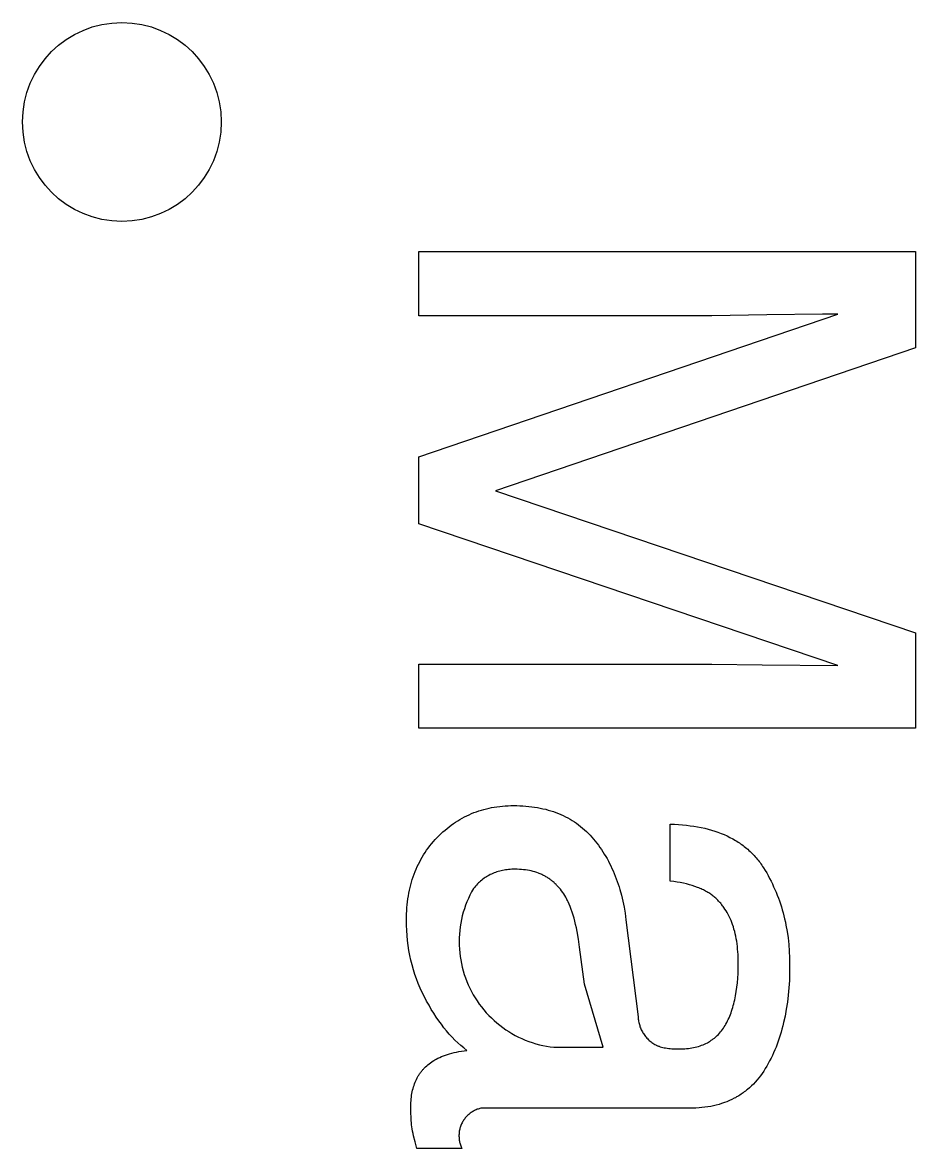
# Model space of a CAD drawing. Extents: x 0 to 323, y 0 to 407.
# Drawn here: x 9.16 to 18.15, y 37.68 to 49 of the extents above; entities that cross this region are included whole.
import ezdxf

# ---------------------------------------------------------------- set-up
doc = ezdxf.new("R2010")
doc.units = 0
doc.layers.add('AMICA', color=3, linetype='CONTINUOUS')
doc.layers.add('TEXT_LOGO', color=4, linetype='CONTINUOUS')

msp = doc.modelspace()

# ---------------------------------------------------------------- linework, layer by layer
at = {"layer": 'AMICA'}
msp.add_circle((10.165, 48), 1, dxfattribs=at)
at = {"layer": 'TEXT_LOGO'}
for p, q in [((13.152, 46.05), (13.152, 46.697)), ((13.152, 46.697), (18.152, 46.697)), ((18.152, 46.697), (18.152, 45.727)), ((13.152, 44.631), (17.369, 46.067)), ((16.103, 46.05), (13.152, 46.05)), ((16.656, 46.059), (16.103, 46.05)), ((17.216, 46.067), (16.656, 46.059)), ((17.369, 46.067), (17.216, 46.067)), ((18.152, 45.727), (13.924, 44.291)), ((13.152, 43.96), (13.152, 44.631)), ((13.924, 44.291), (18.152, 42.864)), ((17.369, 42.534), (13.152, 43.96)), ((18.152, 42.864), (18.152, 41.905)), ((13.152, 41.905), (13.152, 42.548)), ((13.152, 42.548), (16.103, 42.548)), ((16.103, 42.548), (16.61, 42.541)), ((16.61, 42.541), (17.369, 42.534)), ((18.152, 41.905), (13.152, 41.905)), ((13.86, 41.1), (13.886, 41.105)), ((13.886, 41.105), (13.913, 41.11)), ((13.913, 41.11), (13.94, 41.114)), ((13.94, 41.114), (13.967, 41.117)), ((13.967, 41.117), (13.995, 41.12)), ((13.995, 41.12), (14.023, 41.122)), ((14.023, 41.122), (14.051, 41.124)), ((14.051, 41.124), (14.079, 41.125)), ((14.079, 41.125), (14.108, 41.125)), ((14.108, 41.125), (14.14, 41.125)), ((14.14, 41.125), (14.171, 41.124)), ((14.171, 41.124), (14.201, 41.122)), ((14.201, 41.122), (14.231, 41.12)), ((14.231, 41.12), (14.261, 41.117)), ((14.261, 41.117), (14.29, 41.114)), ((14.29, 41.114), (14.319, 41.11)), ((14.319, 41.11), (14.347, 41.105)), ((14.347, 41.105), (14.375, 41.1)), ((13.567, 40.987), (13.59, 41)), ((13.59, 41), (13.613, 41.012)), ((13.613, 41.012), (13.636, 41.023)), ((13.636, 41.023), (13.66, 41.034)), ((13.66, 41.034), (13.684, 41.045)), ((13.684, 41.045), (13.708, 41.055)), ((13.708, 41.055), (13.733, 41.064)), ((13.733, 41.064), (13.758, 41.072)), ((13.758, 41.072), (13.783, 41.08)), ((13.783, 41.08), (13.808, 41.087)), ((13.808, 41.087), (13.834, 41.094)), ((13.834, 41.094), (13.86, 41.1)), ((14.375, 41.1), (14.403, 41.094)), ((14.403, 41.094), (14.43, 41.088)), ((14.43, 41.088), (14.456, 41.081)), ((14.456, 41.081), (14.482, 41.073)), ((14.482, 41.073), (14.508, 41.065)), ((14.508, 41.065), (14.533, 41.056)), ((14.533, 41.056), (14.558, 41.046)), ((14.558, 41.046), (14.583, 41.036)), ((14.583, 41.036), (14.606, 41.025)), ((14.606, 41.025), (14.63, 41.014)), ((14.63, 41.014), (14.653, 41.002)), ((14.653, 41.002), (14.675, 40.989)), ((14.675, 40.989), (14.698, 40.976)), ((13.396, 40.861), (13.417, 40.879)), ((13.417, 40.879), (13.437, 40.896)), ((13.437, 40.896), (13.458, 40.913)), ((13.458, 40.913), (13.479, 40.929)), ((13.479, 40.929), (13.501, 40.944)), ((13.501, 40.944), (13.523, 40.959)), ((13.523, 40.959), (13.545, 40.973)), ((13.545, 40.973), (13.567, 40.987)), ((14.698, 40.976), (14.719, 40.962)), ((14.719, 40.962), (14.741, 40.947)), ((14.741, 40.947), (14.761, 40.932)), ((14.761, 40.932), (14.782, 40.916)), ((14.782, 40.916), (14.802, 40.9)), ((14.802, 40.9), (14.821, 40.883)), ((14.821, 40.883), (14.84, 40.865)), ((15.684, 40.366), (15.684, 40.938)), ((15.684, 40.938), (15.726, 40.937)), ((15.726, 40.937), (15.767, 40.934)), ((15.767, 40.934), (15.807, 40.931)), ((15.807, 40.931), (15.846, 40.927)), ((15.846, 40.927), (15.885, 40.923)), ((15.885, 40.923), (15.922, 40.917)), ((15.922, 40.917), (15.959, 40.911)), ((15.959, 40.911), (15.995, 40.904)), ((15.995, 40.904), (16.031, 40.897)), ((16.031, 40.897), (16.065, 40.888)), ((16.065, 40.888), (16.099, 40.879)), ((16.099, 40.879), (16.132, 40.868)), ((13.282, 40.742), (13.3, 40.763)), ((13.3, 40.763), (13.318, 40.783)), ((13.318, 40.783), (13.337, 40.804)), ((13.337, 40.804), (13.357, 40.823)), ((13.357, 40.823), (13.376, 40.842)), ((13.376, 40.842), (13.396, 40.861)), ((14.84, 40.865), (14.859, 40.847)), ((14.859, 40.847), (14.877, 40.828)), ((14.877, 40.828), (14.894, 40.809)), ((14.894, 40.809), (14.912, 40.789)), ((14.912, 40.789), (14.928, 40.768)), ((14.928, 40.768), (14.945, 40.748)), ((16.132, 40.868), (16.164, 40.858)), ((16.164, 40.858), (16.195, 40.846)), ((16.195, 40.846), (16.226, 40.833)), ((16.226, 40.833), (16.255, 40.82)), ((16.255, 40.82), (16.284, 40.806)), ((16.284, 40.806), (16.312, 40.791)), ((16.312, 40.791), (16.34, 40.776)), ((16.34, 40.776), (16.353, 40.767)), ((16.353, 40.767), (16.366, 40.759)), ((13.202, 40.631), (13.217, 40.654)), ((13.217, 40.654), (13.232, 40.676)), ((13.232, 40.676), (13.248, 40.698)), ((13.248, 40.698), (13.265, 40.72)), ((13.265, 40.72), (13.282, 40.742)), ((14.945, 40.748), (14.961, 40.726)), ((14.961, 40.726), (14.976, 40.705)), ((14.976, 40.705), (14.991, 40.683)), ((14.991, 40.683), (15.006, 40.661)), ((15.006, 40.661), (15.02, 40.638)), ((16.366, 40.759), (16.379, 40.751)), ((16.379, 40.751), (16.392, 40.742)), ((16.392, 40.742), (16.404, 40.733)), ((16.404, 40.733), (16.417, 40.724)), ((16.417, 40.724), (16.429, 40.715)), ((16.429, 40.715), (16.441, 40.705)), ((16.441, 40.705), (16.453, 40.695)), ((16.453, 40.695), (16.464, 40.686)), ((16.464, 40.686), (16.476, 40.675)), ((16.476, 40.675), (16.487, 40.665)), ((16.487, 40.665), (16.498, 40.655)), ((16.498, 40.655), (16.508, 40.644)), ((13.138, 40.512), (13.149, 40.536)), ((13.149, 40.536), (13.162, 40.56)), ((13.162, 40.56), (13.175, 40.584)), ((13.175, 40.584), (13.188, 40.608)), ((13.188, 40.608), (13.202, 40.631)), ((15.02, 40.638), (15.034, 40.615)), ((15.034, 40.615), (15.048, 40.592)), ((15.048, 40.592), (15.061, 40.568)), ((15.061, 40.568), (15.073, 40.543)), ((15.073, 40.543), (15.086, 40.519)), ((16.508, 40.644), (16.519, 40.633)), ((16.519, 40.633), (16.529, 40.622)), ((16.529, 40.622), (16.539, 40.611)), ((16.539, 40.611), (16.549, 40.599)), ((16.549, 40.599), (16.559, 40.588)), ((16.559, 40.588), (16.569, 40.576)), ((16.569, 40.576), (16.578, 40.564)), ((16.578, 40.564), (16.587, 40.552)), ((16.587, 40.552), (16.596, 40.539)), ((16.596, 40.539), (16.605, 40.526)), ((13.097, 40.409), (13.106, 40.436)), ((13.106, 40.436), (13.116, 40.461)), ((13.116, 40.461), (13.127, 40.487)), ((13.127, 40.487), (13.138, 40.512)), ((13.859, 40.424), (13.846, 40.417)), ((13.871, 40.431), (13.859, 40.424)), ((13.884, 40.437), (13.871, 40.431)), ((13.897, 40.443), (13.884, 40.437)), ((13.911, 40.448), (13.897, 40.443)), ((13.925, 40.453), (13.911, 40.448)), ((13.938, 40.458), (13.925, 40.453)), ((13.952, 40.462), (13.938, 40.458)), ((13.967, 40.466), (13.952, 40.462)), ((13.981, 40.47), (13.967, 40.466)), ((13.996, 40.473), (13.981, 40.47)), ((14.011, 40.476), (13.996, 40.473)), ((14.026, 40.478), (14.011, 40.476)), ((14.041, 40.481), (14.026, 40.478)), ((14.057, 40.482), (14.041, 40.481)), ((14.073, 40.484), (14.057, 40.482)), ((14.089, 40.485), (14.073, 40.484)), ((14.105, 40.485), (14.089, 40.485)), ((14.122, 40.485), (14.105, 40.485)), ((14.143, 40.485), (14.122, 40.485)), ((14.165, 40.484), (14.143, 40.485)), ((14.186, 40.483), (14.165, 40.484)), ((14.206, 40.481), (14.186, 40.483)), ((14.227, 40.478), (14.206, 40.481)), ((14.246, 40.475), (14.227, 40.478)), ((14.266, 40.472), (14.246, 40.475)), ((14.285, 40.468), (14.266, 40.472)), ((14.304, 40.463), (14.285, 40.468)), ((14.322, 40.458), (14.304, 40.463)), ((14.34, 40.452), (14.322, 40.458)), ((14.358, 40.446), (14.34, 40.452)), ((14.366, 40.442), (14.358, 40.446)), ((14.375, 40.439), (14.366, 40.442)), ((14.384, 40.435), (14.375, 40.439)), ((14.392, 40.431), (14.384, 40.435)), ((14.4, 40.427), (14.392, 40.431)), ((14.408, 40.423), (14.4, 40.427)), ((14.417, 40.419), (14.408, 40.423)), ((15.086, 40.519), (15.097, 40.494)), ((15.097, 40.494), (15.109, 40.469)), ((15.109, 40.469), (15.12, 40.443)), ((15.12, 40.443), (15.13, 40.417)), ((16.605, 40.526), (16.613, 40.514)), ((16.613, 40.514), (16.622, 40.501)), ((16.622, 40.501), (16.638, 40.474)), ((16.638, 40.474), (16.654, 40.448)), ((16.654, 40.448), (16.669, 40.421)), ((13.066, 40.301), (13.072, 40.329)), ((13.072, 40.329), (13.08, 40.356)), ((13.08, 40.356), (13.088, 40.383)), ((13.088, 40.383), (13.097, 40.409)), ((13.723, 40.315), (13.713, 40.303)), ((13.733, 40.326), (13.723, 40.315)), ((13.743, 40.337), (13.733, 40.326)), ((13.754, 40.347), (13.743, 40.337)), ((13.764, 40.357), (13.754, 40.347)), ((13.775, 40.367), (13.764, 40.357)), ((13.787, 40.376), (13.775, 40.367)), ((13.798, 40.385), (13.787, 40.376)), ((13.81, 40.394), (13.798, 40.385)), ((13.822, 40.402), (13.81, 40.394)), ((13.834, 40.41), (13.822, 40.402)), ((13.846, 40.417), (13.834, 40.41)), ((14.425, 40.415), (14.417, 40.419)), ((14.433, 40.41), (14.425, 40.415)), ((14.44, 40.406), (14.433, 40.41)), ((14.448, 40.401), (14.44, 40.406)), ((14.456, 40.396), (14.448, 40.401)), ((14.463, 40.391), (14.456, 40.396)), ((14.471, 40.386), (14.463, 40.391)), ((14.478, 40.38), (14.471, 40.386)), ((14.485, 40.375), (14.478, 40.38)), ((14.493, 40.369), (14.485, 40.375)), ((14.5, 40.364), (14.493, 40.369)), ((14.507, 40.358), (14.5, 40.364)), ((14.514, 40.352), (14.507, 40.358)), ((14.52, 40.346), (14.514, 40.352)), ((14.527, 40.339), (14.52, 40.346)), ((14.534, 40.333), (14.527, 40.339)), ((14.54, 40.326), (14.534, 40.333)), ((14.553, 40.313), (14.54, 40.326)), ((14.566, 40.299), (14.553, 40.313)), ((15.13, 40.417), (15.14, 40.39)), ((15.14, 40.39), (15.15, 40.363)), ((15.15, 40.363), (15.159, 40.336)), ((15.159, 40.336), (15.168, 40.308)), ((15.719, 40.362), (15.684, 40.366)), ((15.752, 40.356), (15.719, 40.362)), ((15.785, 40.351), (15.752, 40.356)), ((15.817, 40.344), (15.785, 40.351)), ((15.847, 40.337), (15.817, 40.344)), ((15.876, 40.33), (15.847, 40.337)), ((15.904, 40.321), (15.876, 40.33)), ((15.932, 40.313), (15.904, 40.321)), ((15.958, 40.303), (15.932, 40.313)), ((16.669, 40.421), (16.684, 40.393)), ((16.684, 40.393), (16.698, 40.366)), ((16.698, 40.366), (16.711, 40.338)), ((16.711, 40.338), (16.724, 40.31)), ((16.724, 40.31), (16.737, 40.282)), ((13.044, 40.188), (13.048, 40.217)), ((13.048, 40.217), (13.053, 40.245)), ((13.053, 40.245), (13.059, 40.274)), ((13.059, 40.274), (13.066, 40.301)), ((13.668, 40.226), (13.652, 40.192)), ((13.685, 40.259), (13.668, 40.226)), ((13.703, 40.291), (13.685, 40.259)), ((13.713, 40.303), (13.703, 40.291)), ((14.578, 40.284), (14.566, 40.299)), ((14.589, 40.269), (14.578, 40.284)), ((14.601, 40.253), (14.589, 40.269)), ((14.611, 40.237), (14.601, 40.253)), ((14.622, 40.22), (14.611, 40.237)), ((14.632, 40.203), (14.622, 40.22)), ((14.638, 40.192), (14.632, 40.203)), ((15.168, 40.308), (15.177, 40.28)), ((15.177, 40.28), (15.192, 40.223)), ((15.192, 40.223), (15.206, 40.164)), ((15.97, 40.298), (15.958, 40.303)), ((15.983, 40.293), (15.97, 40.298)), ((15.995, 40.288), (15.983, 40.293)), ((16.006, 40.282), (15.995, 40.288)), ((16.018, 40.277), (16.006, 40.282)), ((16.029, 40.271), (16.018, 40.277)), ((16.04, 40.265), (16.029, 40.271)), ((16.051, 40.259), (16.04, 40.265)), ((16.061, 40.253), (16.051, 40.259)), ((16.072, 40.247), (16.061, 40.253)), ((16.081, 40.24), (16.072, 40.247)), ((16.091, 40.234), (16.081, 40.24)), ((16.1, 40.227), (16.091, 40.234)), ((16.109, 40.22), (16.1, 40.227)), ((16.117, 40.213), (16.109, 40.22)), ((16.125, 40.207), (16.117, 40.213)), ((16.133, 40.2), (16.125, 40.207)), ((16.141, 40.194), (16.133, 40.2)), ((16.737, 40.282), (16.749, 40.254)), ((16.749, 40.254), (16.761, 40.225)), ((16.761, 40.225), (16.772, 40.196)), ((13.032, 40.068), (13.034, 40.099)), ((13.034, 40.099), (13.037, 40.129)), ((13.037, 40.129), (13.04, 40.158)), ((13.04, 40.158), (13.044, 40.188)), ((13.612, 40.088), (13.601, 40.052)), ((13.624, 40.123), (13.612, 40.088)), ((13.638, 40.158), (13.624, 40.123)), ((13.652, 40.192), (13.638, 40.158)), ((14.644, 40.181), (14.638, 40.192)), ((14.65, 40.17), (14.644, 40.181)), ((14.655, 40.158), (14.65, 40.17)), ((14.666, 40.134), (14.655, 40.158)), ((14.677, 40.109), (14.666, 40.134)), ((14.687, 40.082), (14.677, 40.109)), ((15.206, 40.164), (15.219, 40.104)), ((15.219, 40.104), (15.229, 40.042)), ((16.148, 40.187), (16.141, 40.194)), ((16.156, 40.18), (16.148, 40.187)), ((16.163, 40.173), (16.156, 40.18)), ((16.17, 40.165), (16.163, 40.173)), ((16.177, 40.158), (16.17, 40.165)), ((16.184, 40.15), (16.177, 40.158)), ((16.191, 40.143), (16.184, 40.15)), ((16.197, 40.135), (16.191, 40.143)), ((16.204, 40.127), (16.197, 40.135)), ((16.21, 40.119), (16.204, 40.127)), ((16.216, 40.11), (16.21, 40.119)), ((16.223, 40.102), (16.216, 40.11)), ((16.234, 40.085), (16.223, 40.102)), ((16.246, 40.067), (16.234, 40.085)), ((16.772, 40.196), (16.782, 40.166)), ((16.782, 40.166), (16.792, 40.137)), ((16.792, 40.137), (16.802, 40.107)), ((16.802, 40.107), (16.811, 40.077)), ((13.029, 40.006), (13.03, 40.037)), ((13.029, 39.975), (13.029, 40.006)), ((13.03, 39.922), (13.029, 39.975)), ((13.03, 40.037), (13.032, 40.068)), ((13.583, 39.98), (13.576, 39.943)), ((13.591, 40.016), (13.583, 39.98)), ((13.601, 40.052), (13.591, 40.016)), ((14.697, 40.054), (14.687, 40.082)), ((14.706, 40.025), (14.697, 40.054)), ((14.715, 39.994), (14.706, 40.025)), ((14.723, 39.962), (14.715, 39.994)), ((15.229, 40.042), (15.238, 39.978)), ((15.238, 39.978), (15.361, 39.001)), ((16.257, 40.049), (16.246, 40.067)), ((16.267, 40.03), (16.257, 40.049)), ((16.277, 40.011), (16.267, 40.03)), ((16.286, 39.991), (16.277, 40.011)), ((16.295, 39.97), (16.286, 39.991)), ((16.303, 39.949), (16.295, 39.97)), ((16.811, 40.077), (16.82, 40.047)), ((16.82, 40.047), (16.828, 40.016)), ((16.828, 40.016), (16.835, 39.985)), ((16.835, 39.985), (16.842, 39.954)), ((13.032, 39.87), (13.03, 39.922)), ((13.035, 39.819), (13.032, 39.87)), ((13.565, 39.869), (13.562, 39.832)), ((13.57, 39.906), (13.565, 39.869)), ((13.576, 39.943), (13.57, 39.906)), ((14.731, 39.929), (14.723, 39.962)), ((14.739, 39.895), (14.731, 39.929)), ((14.746, 39.859), (14.739, 39.895)), ((14.76, 39.783), (14.746, 39.859)), ((16.311, 39.928), (16.303, 39.949)), ((16.319, 39.906), (16.311, 39.928)), ((16.325, 39.883), (16.319, 39.906)), ((16.332, 39.86), (16.325, 39.883)), ((16.338, 39.836), (16.332, 39.86)), ((16.842, 39.954), (16.848, 39.923)), ((16.848, 39.923), (16.86, 39.859)), ((16.86, 39.859), (16.869, 39.794)), ((13.04, 39.768), (13.035, 39.819)), ((13.047, 39.718), (13.04, 39.768)), ((13.56, 39.795), (13.559, 39.758)), ((13.559, 39.758), (13.56, 39.721)), ((13.562, 39.832), (13.56, 39.795)), ((14.772, 39.702), (14.76, 39.783)), ((16.343, 39.812), (16.338, 39.836)), ((16.348, 39.787), (16.343, 39.812)), ((16.352, 39.762), (16.348, 39.787)), ((16.356, 39.736), (16.352, 39.762)), ((16.869, 39.794), (16.876, 39.729)), ((13.054, 39.668), (13.047, 39.718)), ((13.064, 39.619), (13.054, 39.668)), ((13.56, 39.721), (13.562, 39.683)), ((13.562, 39.683), (13.565, 39.646)), ((13.565, 39.646), (13.569, 39.609)), ((14.819, 39.331), (14.772, 39.702)), ((16.359, 39.709), (16.356, 39.736)), ((16.362, 39.682), (16.359, 39.709)), ((16.364, 39.655), (16.362, 39.682)), ((16.366, 39.627), (16.364, 39.655)), ((16.876, 39.729), (16.881, 39.662)), ((16.881, 39.662), (16.884, 39.594)), ((13.074, 39.571), (13.064, 39.619)), ((13.086, 39.523), (13.074, 39.571)), ((13.1, 39.475), (13.086, 39.523)), ((13.569, 39.609), (13.575, 39.573)), ((13.575, 39.573), (13.582, 39.536)), ((13.582, 39.536), (13.591, 39.5)), ((16.367, 39.598), (16.366, 39.627)), ((16.368, 39.569), (16.367, 39.598)), ((16.368, 39.539), (16.368, 39.569)), ((16.368, 39.488), (16.368, 39.539)), ((16.884, 39.594), (16.885, 39.525)), ((16.885, 39.525), (16.885, 39.446)), ((13.114, 39.428), (13.1, 39.475)), ((13.131, 39.382), (13.114, 39.428)), ((13.591, 39.5), (13.6, 39.464)), ((13.6, 39.464), (13.611, 39.428)), ((13.611, 39.428), (13.623, 39.393)), ((16.363, 39.39), (16.366, 39.438)), ((16.366, 39.438), (16.368, 39.488)), ((16.885, 39.446), (16.882, 39.368)), ((13.148, 39.336), (13.131, 39.382)), ((13.167, 39.291), (13.148, 39.336)), ((13.188, 39.246), (13.167, 39.291)), ((13.623, 39.393), (13.636, 39.358)), ((13.636, 39.358), (13.651, 39.324)), ((13.651, 39.324), (13.667, 39.29)), ((13.667, 39.29), (13.683, 39.257)), ((15.007, 38.695), (14.819, 39.331)), ((16.348, 39.255), (16.354, 39.298)), ((16.354, 39.298), (16.359, 39.343)), ((16.359, 39.343), (16.363, 39.39)), ((16.877, 39.293), (16.87, 39.219)), ((16.882, 39.368), (16.877, 39.293)), ((13.21, 39.202), (13.188, 39.246)), ((13.232, 39.159), (13.21, 39.202)), ((13.683, 39.257), (13.701, 39.224)), ((13.701, 39.224), (13.721, 39.192)), ((13.721, 39.192), (13.741, 39.161)), ((16.333, 39.172), (16.341, 39.213)), ((16.341, 39.213), (16.348, 39.255)), ((16.87, 39.219), (16.862, 39.147)), ((13.256, 39.117), (13.232, 39.159)), ((13.279, 39.076), (13.256, 39.117)), ((13.304, 39.037), (13.279, 39.076)), ((13.741, 39.161), (13.762, 39.13)), ((13.762, 39.13), (13.785, 39.101)), ((13.785, 39.101), (13.808, 39.072)), ((13.808, 39.072), (13.832, 39.043)), ((16.301, 39.059), (16.307, 39.077)), ((16.307, 39.077), (16.313, 39.095)), ((16.313, 39.095), (16.318, 39.114)), ((16.318, 39.114), (16.323, 39.133)), ((16.323, 39.133), (16.328, 39.152)), ((16.328, 39.152), (16.333, 39.172)), ((16.851, 39.077), (16.839, 39.009)), ((16.862, 39.147), (16.851, 39.077)), ((13.329, 38.999), (13.304, 39.037)), ((13.354, 38.962), (13.329, 38.999)), ((13.38, 38.927), (13.354, 38.962)), ((13.832, 39.043), (13.858, 39.016)), ((13.858, 39.016), (13.884, 38.99)), ((13.884, 38.99), (13.911, 38.964)), ((13.911, 38.964), (13.939, 38.94)), ((15.361, 39.001), (15.361, 38.99)), ((15.361, 38.99), (15.362, 38.979)), ((15.362, 38.979), (15.364, 38.968)), ((15.364, 38.968), (15.365, 38.957)), ((15.365, 38.957), (15.367, 38.945)), ((16.252, 38.944), (16.26, 38.96)), ((16.26, 38.96), (16.268, 38.975)), ((16.268, 38.975), (16.275, 38.991)), ((16.275, 38.991), (16.282, 39.008)), ((16.282, 39.008), (16.289, 39.024)), ((16.289, 39.024), (16.295, 39.041)), ((16.295, 39.041), (16.301, 39.059)), ((16.839, 39.009), (16.824, 38.943)), ((13.406, 38.892), (13.38, 38.927)), ((13.433, 38.859), (13.406, 38.892)), ((13.46, 38.828), (13.433, 38.859)), ((13.939, 38.94), (13.968, 38.916)), ((13.968, 38.916), (13.998, 38.894)), ((13.998, 38.894), (14.028, 38.872)), ((14.028, 38.872), (14.059, 38.852)), ((14.059, 38.852), (14.091, 38.833)), ((15.367, 38.945), (15.37, 38.934)), ((15.37, 38.934), (15.373, 38.924)), ((15.373, 38.924), (15.376, 38.913)), ((15.376, 38.913), (15.379, 38.902)), ((15.379, 38.902), (15.383, 38.892)), ((15.383, 38.892), (15.388, 38.881)), ((15.388, 38.881), (15.392, 38.871)), ((15.392, 38.871), (15.397, 38.861)), ((15.397, 38.861), (15.403, 38.851)), ((15.403, 38.851), (15.408, 38.841)), ((15.408, 38.841), (15.414, 38.832)), ((16.179, 38.837), (16.189, 38.849)), ((16.189, 38.849), (16.199, 38.861)), ((16.199, 38.861), (16.209, 38.874)), ((16.209, 38.874), (16.218, 38.887)), ((16.218, 38.887), (16.227, 38.901)), ((16.227, 38.901), (16.236, 38.915)), ((16.236, 38.915), (16.244, 38.929)), ((16.244, 38.929), (16.252, 38.944)), ((16.799, 38.847), (16.79, 38.816)), ((16.808, 38.878), (16.799, 38.847)), ((16.816, 38.91), (16.808, 38.878)), ((16.824, 38.943), (16.816, 38.91)), ((13.488, 38.797), (13.46, 38.828)), ((13.516, 38.768), (13.488, 38.797)), ((13.545, 38.74), (13.516, 38.768)), ((13.575, 38.714), (13.545, 38.74)), ((14.091, 38.833), (14.124, 38.815)), ((14.124, 38.815), (14.157, 38.798)), ((14.157, 38.798), (14.191, 38.782)), ((14.191, 38.782), (14.225, 38.767)), ((14.225, 38.767), (14.26, 38.754)), ((14.26, 38.754), (14.295, 38.742)), ((14.295, 38.742), (14.331, 38.731)), ((14.331, 38.731), (14.367, 38.721)), ((15.414, 38.832), (15.421, 38.822)), ((15.421, 38.822), (15.427, 38.813)), ((15.427, 38.813), (15.434, 38.804)), ((15.434, 38.804), (15.441, 38.796)), ((15.441, 38.796), (15.449, 38.787)), ((15.449, 38.787), (15.457, 38.779)), ((15.457, 38.779), (15.465, 38.771)), ((15.465, 38.771), (15.473, 38.764)), ((15.473, 38.764), (15.481, 38.756)), ((15.481, 38.756), (15.49, 38.749)), ((15.49, 38.749), (15.499, 38.742)), ((15.499, 38.742), (15.509, 38.736)), ((15.509, 38.736), (15.518, 38.73)), ((15.518, 38.73), (15.528, 38.724)), ((15.528, 38.724), (15.538, 38.719)), ((16.014, 38.721), (16.028, 38.727)), ((16.028, 38.727), (16.043, 38.734)), ((16.043, 38.734), (16.057, 38.741)), ((16.057, 38.741), (16.07, 38.748)), ((16.07, 38.748), (16.077, 38.752)), ((16.077, 38.752), (16.084, 38.757)), ((16.084, 38.757), (16.09, 38.761)), ((16.09, 38.761), (16.097, 38.765)), ((16.097, 38.765), (16.103, 38.769)), ((16.103, 38.769), (16.109, 38.774)), ((16.109, 38.774), (16.116, 38.779)), ((16.116, 38.779), (16.122, 38.783)), ((16.122, 38.783), (16.128, 38.788)), ((16.128, 38.788), (16.134, 38.793)), ((16.134, 38.793), (16.14, 38.798)), ((16.14, 38.798), (16.145, 38.803)), ((16.145, 38.803), (16.151, 38.809)), ((16.151, 38.809), (16.157, 38.814)), ((16.157, 38.814), (16.168, 38.825)), ((16.168, 38.825), (16.179, 38.837)), ((16.759, 38.726), (16.748, 38.696)), ((16.77, 38.755), (16.759, 38.726)), ((16.78, 38.785), (16.77, 38.755)), ((16.79, 38.816), (16.78, 38.785)), ((13.401, 38.609), (13.421, 38.616)), ((13.421, 38.616), (13.442, 38.623)), ((13.442, 38.623), (13.463, 38.629)), ((13.463, 38.629), (13.485, 38.635)), ((13.485, 38.635), (13.508, 38.641)), ((13.508, 38.641), (13.532, 38.646)), ((13.532, 38.646), (13.557, 38.651)), ((13.557, 38.651), (13.582, 38.656)), ((13.605, 38.688), (13.575, 38.714)), ((13.582, 38.656), (13.635, 38.664)), ((13.635, 38.664), (13.605, 38.688)), ((14.367, 38.721), (14.403, 38.713)), ((14.403, 38.713), (14.439, 38.705)), ((14.439, 38.705), (14.476, 38.7)), ((14.476, 38.7), (14.513, 38.695)), ((14.513, 38.695), (15.007, 38.695)), ((15.538, 38.719), (15.543, 38.716)), ((15.543, 38.716), (15.548, 38.714)), ((15.548, 38.714), (15.554, 38.711)), ((15.554, 38.711), (15.559, 38.709)), ((15.559, 38.709), (15.565, 38.707)), ((15.565, 38.707), (15.571, 38.705)), ((15.571, 38.705), (15.577, 38.703)), ((15.577, 38.703), (15.583, 38.701)), ((15.583, 38.701), (15.596, 38.697)), ((15.596, 38.697), (15.609, 38.694)), ((15.609, 38.694), (15.623, 38.691)), ((15.623, 38.691), (15.637, 38.688)), ((15.637, 38.688), (15.652, 38.686)), ((15.652, 38.686), (15.668, 38.684)), ((15.668, 38.684), (15.684, 38.682)), ((15.684, 38.682), (15.7, 38.68)), ((15.7, 38.68), (15.718, 38.679)), ((15.718, 38.679), (15.735, 38.679)), ((15.735, 38.679), (15.754, 38.678)), ((15.754, 38.678), (15.772, 38.678)), ((15.772, 38.678), (15.792, 38.678)), ((15.792, 38.678), (15.811, 38.679)), ((15.811, 38.679), (15.83, 38.68)), ((15.83, 38.68), (15.848, 38.681)), ((15.848, 38.681), (15.866, 38.683)), ((15.866, 38.683), (15.884, 38.686)), ((15.884, 38.686), (15.901, 38.689)), ((15.901, 38.689), (15.918, 38.692)), ((15.918, 38.692), (15.935, 38.696)), ((15.935, 38.696), (15.951, 38.7)), ((15.951, 38.7), (15.967, 38.704)), ((15.967, 38.704), (15.983, 38.709)), ((15.983, 38.709), (15.999, 38.715)), ((15.999, 38.715), (16.014, 38.721)), ((16.711, 38.612), (16.698, 38.585)), ((16.724, 38.64), (16.711, 38.612)), ((16.736, 38.668), (16.724, 38.64)), ((16.748, 38.696), (16.736, 38.668)), ((13.21, 38.488), (13.222, 38.499)), ((13.222, 38.499), (13.233, 38.51)), ((13.233, 38.51), (13.245, 38.52)), ((13.245, 38.52), (13.258, 38.53)), ((13.258, 38.53), (13.271, 38.54)), ((13.271, 38.54), (13.284, 38.55)), ((13.284, 38.55), (13.298, 38.559)), ((13.298, 38.559), (13.306, 38.563)), ((13.306, 38.563), (13.313, 38.568)), ((13.313, 38.568), (13.321, 38.572)), ((13.321, 38.572), (13.329, 38.577)), ((13.329, 38.577), (13.346, 38.585)), ((13.346, 38.585), (13.364, 38.593)), ((13.364, 38.593), (13.382, 38.601)), ((13.382, 38.601), (13.401, 38.609)), ((16.655, 38.506), (16.64, 38.481)), ((16.67, 38.532), (16.655, 38.506)), ((16.684, 38.558), (16.67, 38.532)), ((16.698, 38.585), (16.684, 38.558)), ((13.13, 38.372), (13.137, 38.387)), ((13.137, 38.387), (13.144, 38.4)), ((13.144, 38.4), (13.148, 38.407)), ((13.148, 38.407), (13.153, 38.414)), ((13.153, 38.414), (13.157, 38.421)), ((13.157, 38.421), (13.161, 38.427)), ((13.161, 38.427), (13.166, 38.434)), ((13.166, 38.434), (13.17, 38.44)), ((13.17, 38.44), (13.175, 38.446)), ((13.175, 38.446), (13.18, 38.453)), ((13.18, 38.453), (13.184, 38.459)), ((13.184, 38.459), (13.189, 38.465)), ((13.189, 38.465), (13.195, 38.471)), ((13.195, 38.471), (13.2, 38.476)), ((13.2, 38.476), (13.205, 38.482)), ((13.205, 38.482), (13.21, 38.488)), ((16.575, 38.387), (16.557, 38.366)), ((16.592, 38.409), (16.575, 38.387)), ((16.609, 38.432), (16.592, 38.409)), ((16.625, 38.456), (16.609, 38.432)), ((16.64, 38.481), (16.625, 38.456)), ((13.091, 38.264), (13.095, 38.28)), ((13.095, 38.28), (13.1, 38.296)), ((13.1, 38.296), (13.105, 38.312)), ((13.105, 38.312), (13.11, 38.328)), ((13.11, 38.328), (13.116, 38.343)), ((13.116, 38.343), (13.123, 38.358)), ((13.123, 38.358), (13.13, 38.372)), ((16.481, 38.288), (16.461, 38.271)), ((16.501, 38.306), (16.481, 38.288)), ((16.52, 38.325), (16.501, 38.306)), ((16.539, 38.345), (16.52, 38.325)), ((16.557, 38.366), (16.539, 38.345)), ((13.075, 38.157), (13.077, 38.176)), ((13.077, 38.176), (13.079, 38.194)), ((13.079, 38.194), (13.081, 38.212)), ((13.081, 38.212), (13.084, 38.229)), ((13.084, 38.229), (13.087, 38.247)), ((13.087, 38.247), (13.091, 38.264)), ((16.279, 38.159), (16.253, 38.148)), ((16.303, 38.17), (16.279, 38.159)), ((16.327, 38.182), (16.303, 38.17)), ((16.339, 38.188), (16.327, 38.182)), ((16.351, 38.195), (16.339, 38.188)), ((16.362, 38.201), (16.351, 38.195)), ((16.374, 38.208), (16.362, 38.201)), ((16.385, 38.215), (16.374, 38.208)), ((16.396, 38.223), (16.385, 38.215)), ((16.407, 38.23), (16.396, 38.223)), ((16.418, 38.238), (16.407, 38.23)), ((16.429, 38.246), (16.418, 38.238)), ((16.44, 38.254), (16.429, 38.246)), ((16.45, 38.262), (16.44, 38.254)), ((16.461, 38.271), (16.45, 38.262)), ((13.073, 38.099), (13.074, 38.119)), ((13.074, 38.038), (13.073, 38.099)), ((13.074, 38.138), (13.075, 38.157)), ((13.074, 38.119), (13.074, 38.138)), ((13.696, 38.049), (13.687, 38.044)), ((13.704, 38.054), (13.696, 38.049)), ((13.713, 38.059), (13.704, 38.054)), ((13.722, 38.063), (13.713, 38.059)), ((13.731, 38.067), (13.722, 38.063)), ((13.74, 38.071), (13.731, 38.067)), ((13.749, 38.074), (13.74, 38.071)), ((13.759, 38.077), (13.749, 38.074)), ((13.768, 38.08), (13.759, 38.077)), ((13.778, 38.082), (13.768, 38.08)), ((15.878, 38.082), (13.778, 38.082)), ((15.91, 38.083), (15.878, 38.082)), ((15.942, 38.084), (15.91, 38.083)), ((15.973, 38.086), (15.942, 38.084)), ((16.003, 38.089), (15.973, 38.086)), ((16.033, 38.092), (16.003, 38.089)), ((16.062, 38.096), (16.033, 38.092)), ((16.091, 38.101), (16.062, 38.096)), ((16.12, 38.107), (16.091, 38.101)), ((16.147, 38.114), (16.12, 38.107)), ((16.175, 38.121), (16.147, 38.114)), ((16.201, 38.129), (16.175, 38.121)), ((16.228, 38.138), (16.201, 38.129)), ((16.253, 38.148), (16.228, 38.138)), ((13.076, 37.984), (13.074, 38.038)), ((13.077, 37.959), (13.076, 37.984)), ((13.079, 37.936), (13.077, 37.959)), ((13.081, 37.915), (13.079, 37.936)), ((13.589, 37.935), (13.584, 37.926)), ((13.593, 37.944), (13.589, 37.935)), ((13.598, 37.952), (13.593, 37.944)), ((13.604, 37.961), (13.598, 37.952)), ((13.609, 37.969), (13.604, 37.961)), ((13.615, 37.977), (13.609, 37.969)), ((13.621, 37.985), (13.615, 37.977)), ((13.628, 37.992), (13.621, 37.985)), ((13.634, 37.999), (13.628, 37.992)), ((13.641, 38.007), (13.634, 37.999)), ((13.648, 38.013), (13.641, 38.007)), ((13.656, 38.02), (13.648, 38.013)), ((13.663, 38.026), (13.656, 38.02)), ((13.671, 38.032), (13.663, 38.026)), ((13.679, 38.038), (13.671, 38.032)), ((13.687, 38.044), (13.679, 38.038)), ((13.084, 37.895), (13.081, 37.915)), ((13.087, 37.875), (13.084, 37.895)), ((13.091, 37.853), (13.087, 37.875)), ((13.096, 37.829), (13.091, 37.853)), ((13.101, 37.803), (13.096, 37.829)), ((13.558, 37.821), (13.557, 37.811)), ((13.56, 37.841), (13.558, 37.831)), ((13.558, 37.831), (13.558, 37.821)), ((13.561, 37.851), (13.56, 37.841)), ((13.563, 37.86), (13.561, 37.851)), ((13.565, 37.87), (13.563, 37.86)), ((13.567, 37.88), (13.565, 37.87)), ((13.57, 37.889), (13.567, 37.88)), ((13.573, 37.899), (13.57, 37.889)), ((13.577, 37.908), (13.573, 37.899)), ((13.58, 37.917), (13.577, 37.908)), ((13.584, 37.926), (13.58, 37.917)), ((13.116, 37.744), (13.101, 37.803)), ((13.135, 37.677), (13.116, 37.744)), ((13.557, 37.811), (13.557, 37.801)), ((13.557, 37.801), (13.558, 37.791)), ((13.558, 37.791), (13.558, 37.782)), ((13.558, 37.782), (13.559, 37.772)), ((13.559, 37.772), (13.56, 37.762)), ((13.56, 37.762), (13.562, 37.752)), ((13.562, 37.752), (13.564, 37.742)), ((13.564, 37.742), (13.566, 37.733)), ((13.566, 37.733), (13.569, 37.723)), ((13.569, 37.723), (13.572, 37.714)), ((13.572, 37.714), (13.575, 37.704)), ((13.587, 37.677), (13.135, 37.677)), ((13.575, 37.704), (13.579, 37.695)), ((13.579, 37.695), (13.583, 37.686)), ((13.583, 37.686), (13.587, 37.677))]:
    msp.add_line(p, q, dxfattribs=at)

doc.saveas('drawing.dxf')
